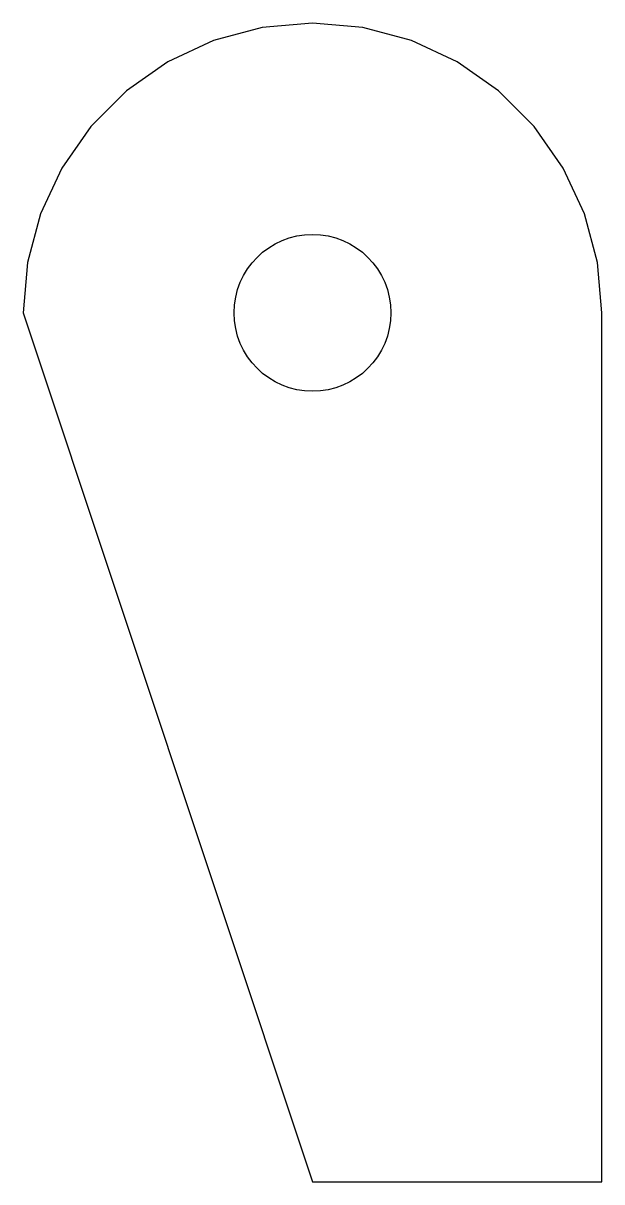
# Model space of a CAD drawing. Header units: inches. Extents: x 0 to 1.5, y 0 to 3.
import ezdxf

# ---------------------------------------------------------------- set-up
doc = ezdxf.new("R2010")
doc.units = ezdxf.units.IN
doc.header["$MEASUREMENT"] = 0
doc.layers.add('CUT', color=7, linetype='Continuous')

msp = doc.modelspace()

# ---------------------------------------------------------------- linework, layer by layer
at = {"layer": 'CUT'}
for p, q in [((0.75, 3), (0.6198, 2.9886)), ((0.8802, 2.9886), (0.75, 3)), ((0.6198, 2.9886), (0.4935, 2.9548)), ((1.0065, 2.9548), (0.8802, 2.9886)), ((0.4935, 2.9548), (0.375, 2.8995)), ((1.125, 2.8995), (1.0065, 2.9548)), ((0.375, 2.8995), (0.2679, 2.8245)), ((1.2321, 2.8245), (1.125, 2.8995)), ((0.2679, 2.8245), (0.1755, 2.7321)), ((1.3245, 2.7321), (1.2321, 2.8245)), ((0.1755, 2.7321), (0.1005, 2.625)), ((1.3995, 2.625), (1.3245, 2.7321)), ((0.1005, 2.625), (0.0452, 2.5065)), ((1.4548, 2.5065), (1.3995, 2.625)), ((0.0452, 2.5065), (0.0114, 2.3802)), ((1.4886, 2.3802), (1.4548, 2.5065)), ((0.0114, 2.3802), (0, 2.25)), ((1.5, 2.25), (1.4886, 2.3802)), ((0, 2.25), (0.75, 0)), ((1.5, 0), (1.5, 2.25)), ((0.75, 0), (1.5, 0))]:
    msp.add_line(p, q, dxfattribs=at)
msp.add_circle((0.75, 2.25), 0.2031, dxfattribs=at)

doc.saveas('drawing.dxf')
